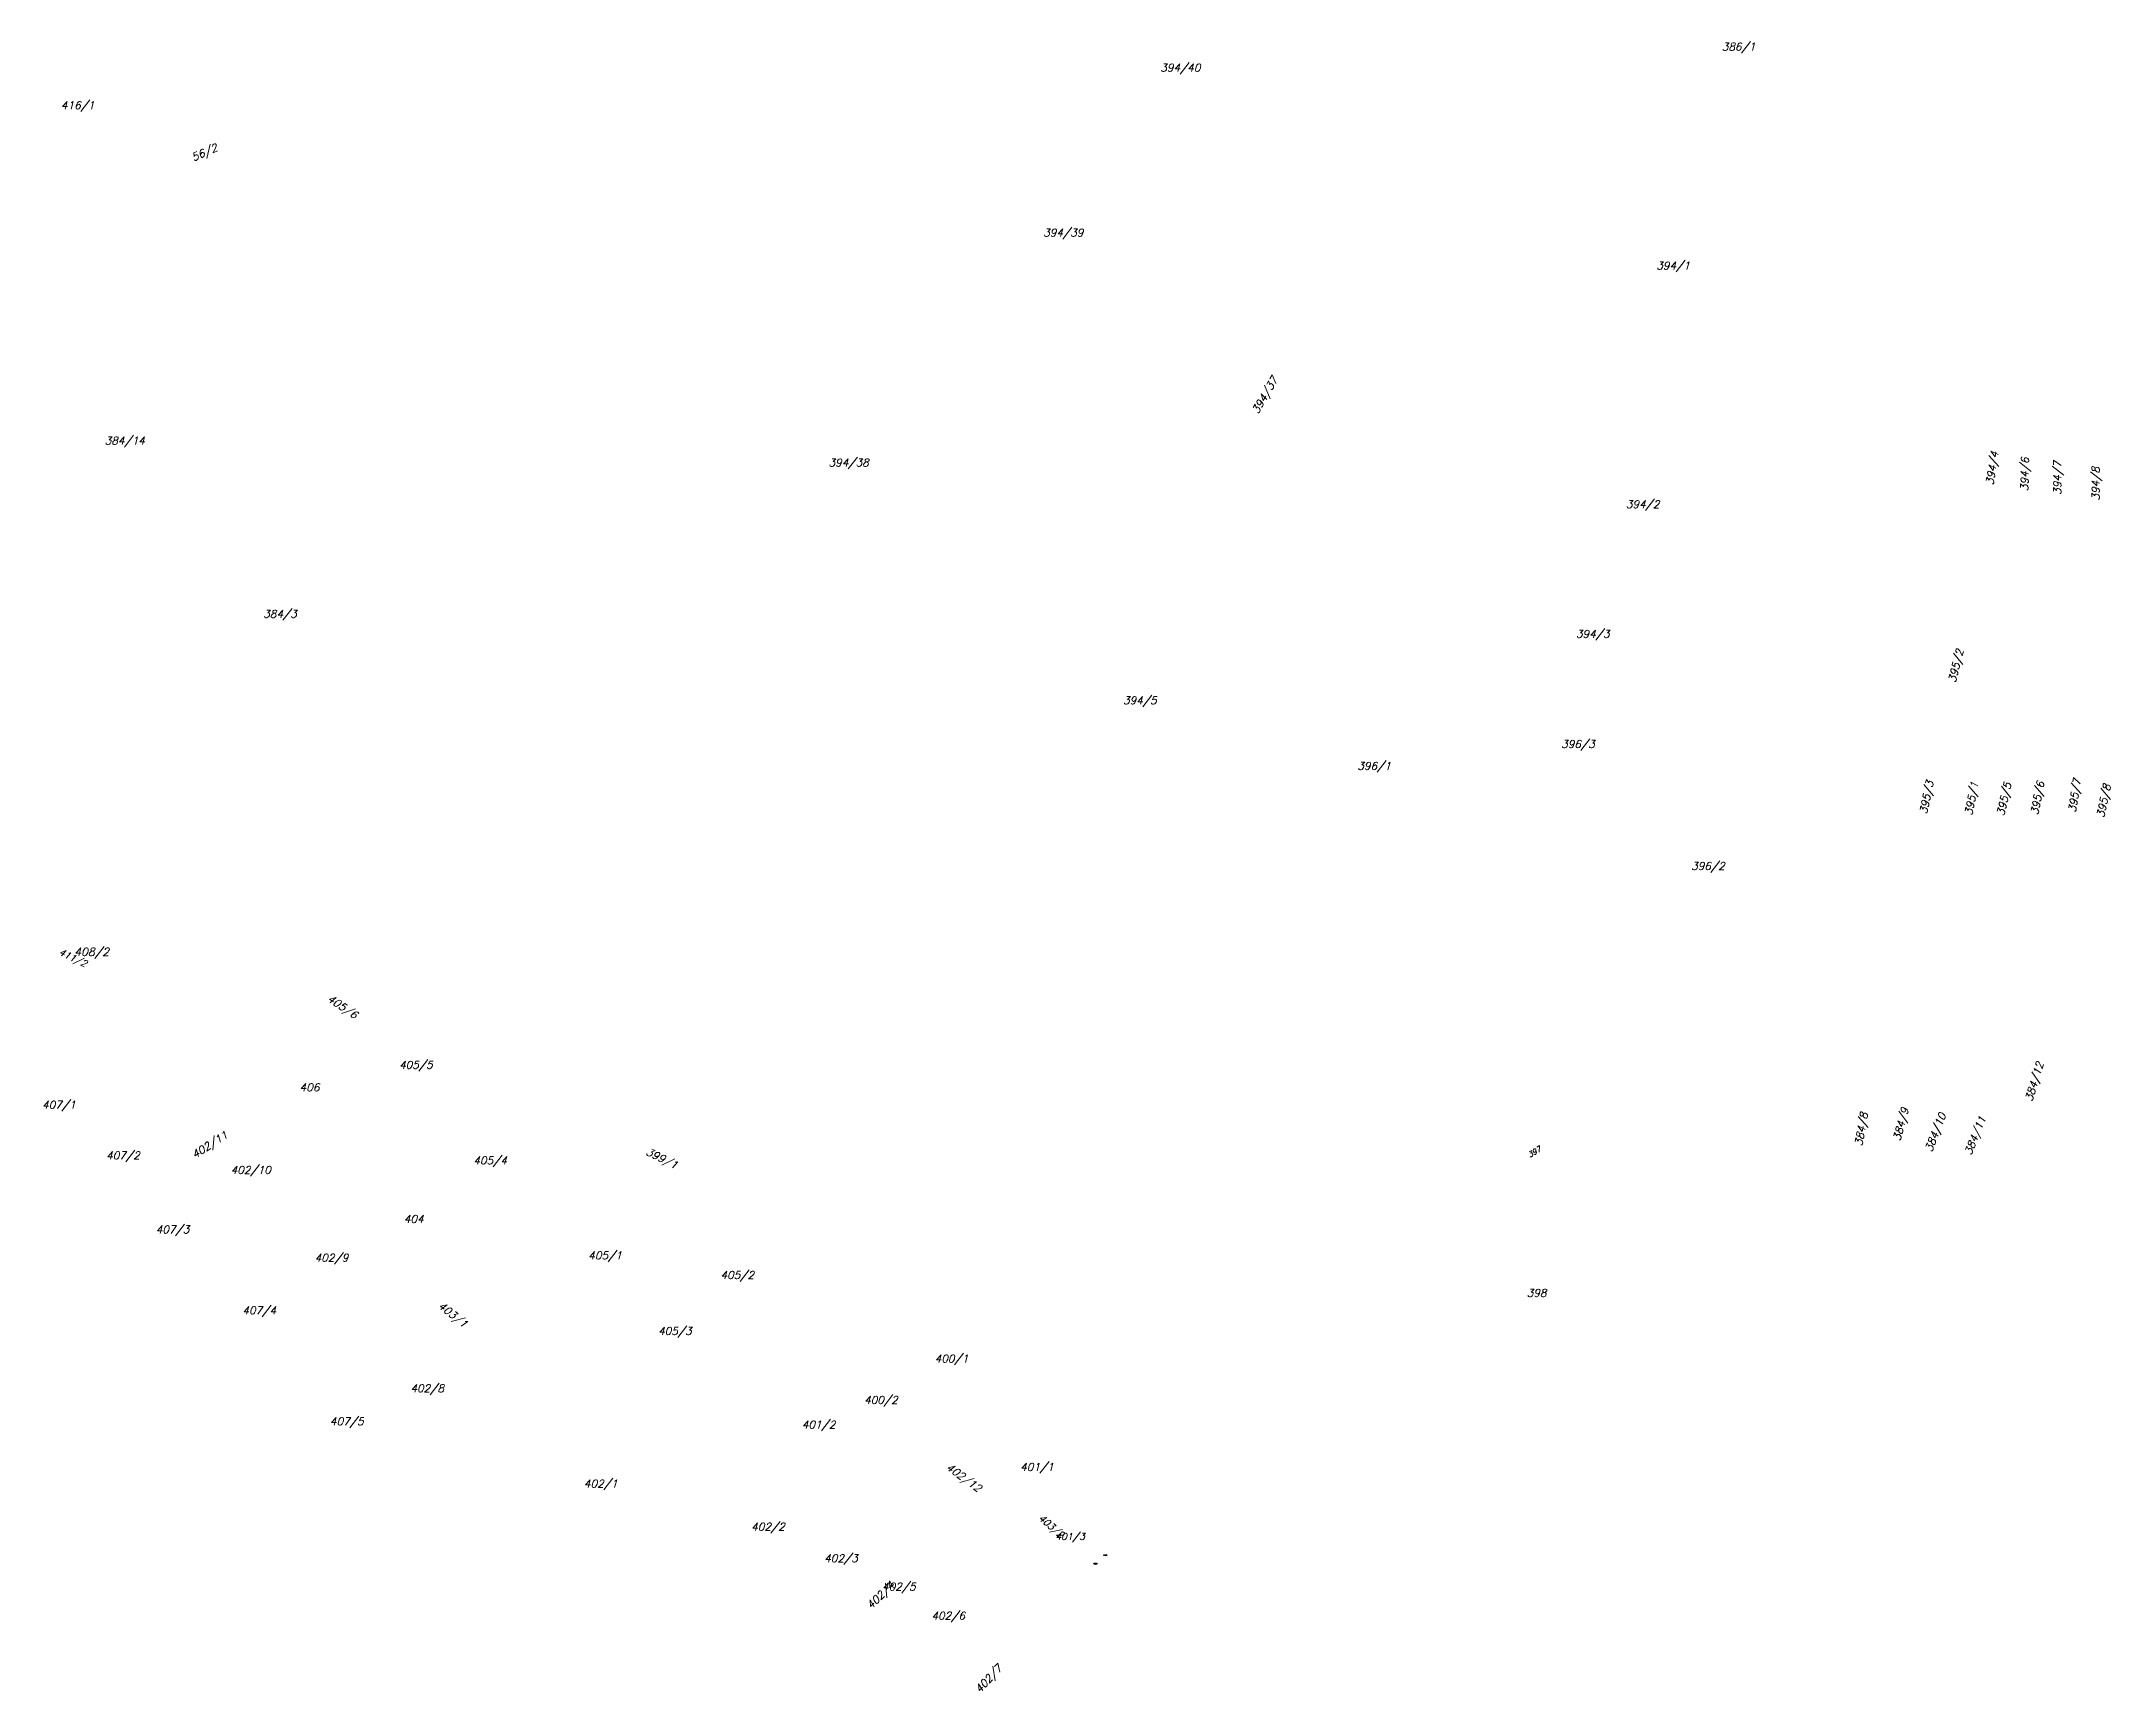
# Model space of a CAD drawing. Header units: millimetres. Extents: x -626413 to -622762, y -1174800 to -1172001.
# Drawn here: x -624979.2 to -624521.4, y -1174479.8 to -1174114.6 of the extents above; entities that cross this region are included whole.
import ezdxf
from ezdxf.enums import TextEntityAlignment as Align

# ---------------------------------------------------------------- set-up
doc = ezdxf.new("R2010")
doc.units = ezdxf.units.MM
doc.layers.add('Dobrinsko_parcelní čísla', color=7, linetype='Continuous', lineweight=0)
doc.styles.add('Style-ITALICS', font='ITALICS.shx')

msp = doc.modelspace()

# ---------------------------------------------------------------- texts
at = {"layer": 'Dobrinsko_parcelní čísla', "color": 7, "linetype": 'Continuous', "lineweight": 0, "style": 'Style-ITALICS'}
for s, height, p in [('386/1', 1.7, (-624600.02, -1174116.61)), ('394/40', 1.7, (-624722.78, -1174121.26)), ('416/1', 1.7, (-624967.44, -1174129.56)), ('394/39', 1.7, (-624748.69, -1174157.74)), ('394/1', 1.7, (-624614.5, -1174165.03)), ('384/14', 1.7, (-624956.3, -1174203.75)), ('394/38', 1.7, (-624796.16, -1174208.6)), ('394/2', 1.7, (-624621.24, -1174217.82)), ('384/3', 1.7, (-624922.69, -1174242.07)), ('394/3', 1.7, (-624632.28, -1174246.5)), ('394/5', 1.7, (-624732.48, -1174261.22)), ('396/3', 1.7, (-624635.56, -1174270.88)), ('396/1', 1.7, (-624680.64, -1174275.7)), ('396/2', 1.7, (-624606.8, -1174297.86)), ('408/2', 1.76, (-624964.23, -1174316.86)), ('405/5', 1.7, (-624892.64, -1174341.83)), ('407/1', 1.7, (-624971.62, -1174350.67)), ('406', 1.7, (-624917.69, -1174346.81)), ('407/2', 1.7, (-624957.44, -1174361.86)), ('405/4', 1.7, (-624876.2, -1174362.98)), ('402/10', 1.7, (-624928.43, -1174365.06)), ('407/3', 1.7, (-624946.47, -1174378.25)), ('404', 1.7, (-624894.64, -1174375.9)), ('402/9', 1.7, (-624911.31, -1174384.5)), ('405/1', 1.7, (-624850.77, -1174383.99)), ('405/2', 1.7, (-624821.53, -1174388.32)), ('407/4', 1.7, (-624927.3, -1174396.15)), ('398', 1.7, (-624646.23, -1174392.28)), ('405/3', 1.7, (-624835.34, -1174400.71)), ('400/1', 1.7, (-624774.14, -1174406.79)), ('402/8', 1.7, (-624890.13, -1174413.39)), ('400/2', 1.7, (-624789.76, -1174415.95)), ('407/5', 1.7, (-624907.92, -1174420.68)), ('401/2', 1.7, (-624803.54, -1174421.39)), ('401/1', 1.7, (-624755.22, -1174430.76)), ('402/1', 1.7, (-624851.73, -1174434.44)), ('402/2', 1.7, (-624814.73, -1174444)), ('401/3', 1.5, (-624748.35, -1174446.05)), ('402/3', 1.7, (-624798.58, -1174450.96)), ('401/3', 0.2, (-624743.47, -1174449.54)), ('403/2', 0.2, (-624745.62, -1174451.41)), ('402/5', 1.7, (-624785.79, -1174457.24)), ('402/6', 1.7, (-624774.87, -1174463.69))]:
    msp.add_text(s, height=height, dxfattribs=at).set_placement(p, align=Align.RIGHT)
for s, height, rotation, p in [('56/2', 1.7, 24, (-624940.05, -1174138.72)), ('394/37', 1.7, 60, (-624705.6, -1174189.43)), ('394/4', 1.7, 81, (-624546.23, -1174205.48)), ('394/6', 1.7, 89, (-624539.53, -1174206.66)), ('394/7', 1.7, 90, (-624532.36, -1174207.48)), ('394/8', 1.7, 90, (-624523.88, -1174208.72)), ('395/2', 1.7, 76, (-624553.95, -1174249.34)), ('395/3', 1.7, 78, (-624560.56, -1174278.36)), ('395/1', 1.7, 79, (-624550.67, -1174278.61)), ('395/5', 1.7, 77, (-624543.35, -1174278.79)), ('395/6', 1.7, 79, (-624536.08, -1174278.5)), ('395/7', 1.7, 81, (-624527.99, -1174277.9)), ('395/8', 1.7, 78, (-624521.36, -1174279.14)), ('411/2', 1.5, 334, (-624969.58, -1174319.38)), ('405/6', 1.7, 326, (-624909.94, -1174330.87)), ('384/12', 1.7, 73, (-624536.22, -1174340.71)), ('384/8', 1.7, 80, (-624575.11, -1174351.73)), ('384/9', 1.7, 75, (-624566.06, -1174350.76)), ('384/10', 1.7, 69, (-624557.81, -1174352.07)), ('384/11', 1.7, 68, (-624548.97, -1174352.83)), ('402/11', 1.7, 33, (-624937.77, -1174356.93)), ('399/1', 1.7, 334, (-624838.97, -1174364.03)), ('397', 1.2, 31, (-624647.28, -1174359.95)), ('403/1', 1.7, 321, (-624885.8, -1174399.21)), ('402/12', 1.7, 324, (-624772, -1174435.56)), ('403/2', 1.5, 319, (-624753.77, -1174445.73)), ('402/4', 1.7, 44, (-624790.32, -1174456.33)), ('402/7', 1.7, 47, (-624766.53, -1174474.63))]:
    msp.add_text(s, height=height, rotation=rotation, dxfattribs=at).set_placement(p, align=Align.RIGHT)

doc.saveas('drawing.dxf')
